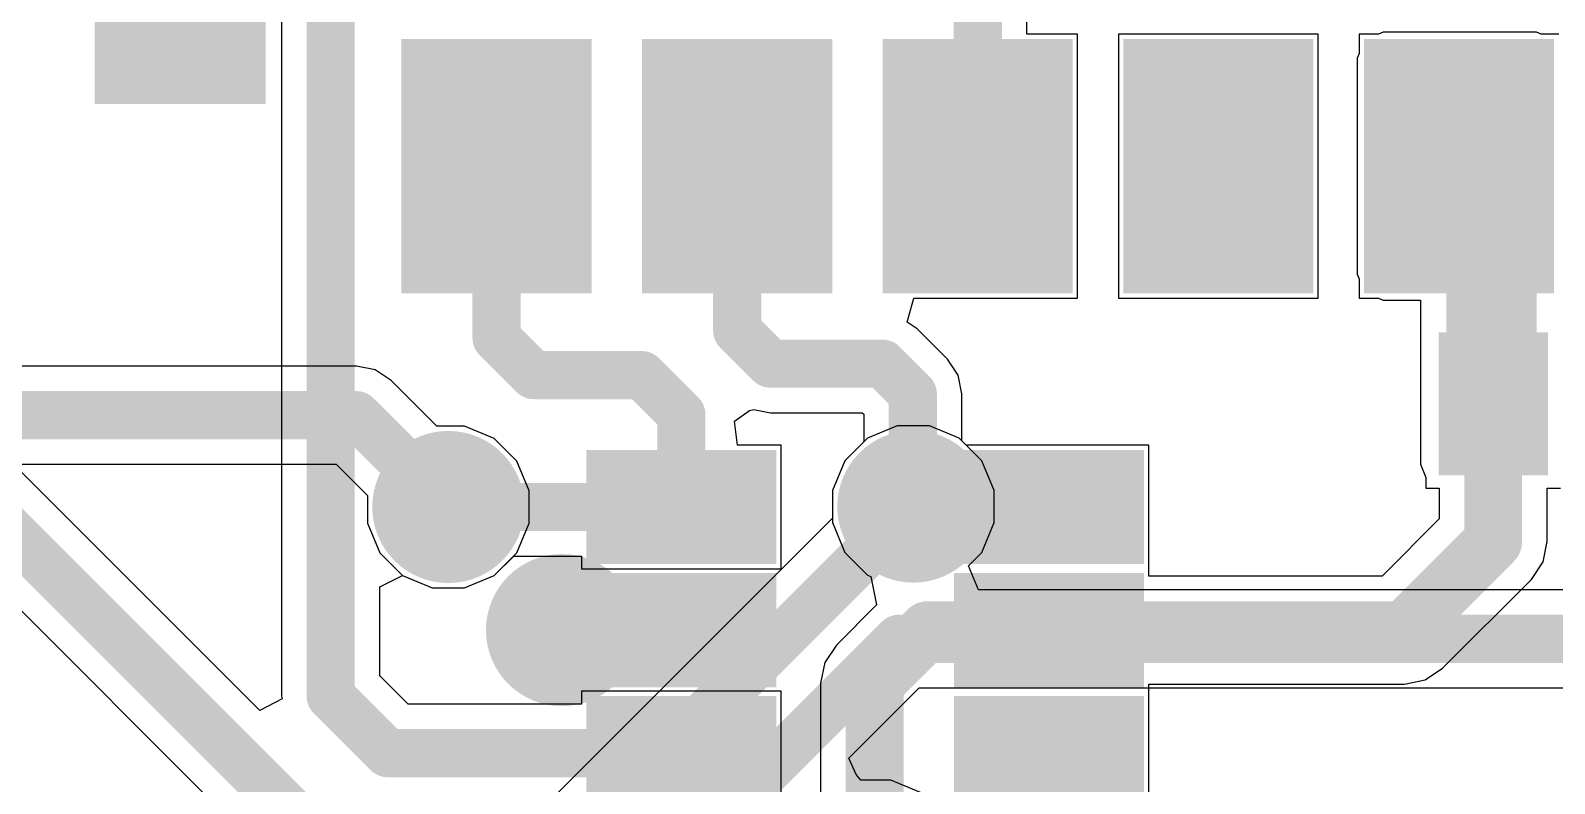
# Model space of a CAD drawing. Header units: millimetres. Extents: x 0 to 1.61, y -0.14 to 2.35.
# Drawn here: x 0.4066 to 0.7232, y 0.7411 to 0.8976 of the extents above; entities that cross this region are included whole.
import ezdxf

# ---------------------------------------------------------------- set-up
doc = ezdxf.new("R2010")
doc.units = ezdxf.units.MM
doc.header["$MEASUREMENT"] = 0
for name, color, linetype in [('BottomLayer', 5, 'Continuous'), ('BottomPaste', 16, 'Continuous'), ('BottomSolder', 6, 'Continuous'), ('TopLayer', 1, 'Continuous'), ('TopSolder', 216, 'Continuous'), ('ViaHoleLayer', 16, 'Continuous')]:
    doc.layers.add(name, color=color, linetype=linetype)

# ---------------------------------------------------------------- blocks, each defined once
blk = doc.blocks.new('SOT_363_B_1')
at = {"layer": 'BottomLayer'}
for points in [[(-0.05393705, 0.0177165), (-0.05393705, 0.0334645), (-0.02244095, 0.0334645), (-0.02244095, 0.0177165)], [(0.02244095, 0.0177165), (0.02244095, 0.0334645), (0.05393705, 0.0334645), (0.05393705, 0.0177165)], [(-0.05393705, -0.007873999999999999), (-0.05393705, 0.007874), (-0.02244095, 0.007873999999999999), (-0.02244095, -0.007874)], [(0.02244095, -0.007874099999999998), (0.02244095, 0.007873900000000001), (0.05393705, 0.007873899999999998), (0.05393705, -0.007874100000000002)], [(-0.05393705, -0.0334646), (-0.05393705, -0.0177166), (-0.02244095, -0.0177166), (-0.02244095, -0.0334646)], [(0.02244095, -0.0334646), (0.02244095, -0.0177166), (0.05393705, -0.0177166), (0.05393705, -0.0334646)]]:
    blk.add_hatch(color=5, dxfattribs=at).paths.add_polyline_path(points)
at = {"layer": 'BottomPaste'}
for points in [[(-0.05393705, 0.0177165), (-0.05393705, 0.0334645), (-0.02244095, 0.0334645), (-0.02244095, 0.0177165)], [(0.02244095, 0.0177165), (0.02244095, 0.0334645), (0.05393705, 0.0334645), (0.05393705, 0.0177165)], [(-0.05393705, -0.007873999999999999), (-0.05393705, 0.007874), (-0.02244095, 0.007873999999999999), (-0.02244095, -0.007874)], [(0.02244095, -0.007874099999999998), (0.02244095, 0.007873900000000001), (0.05393705, 0.007873899999999998), (0.05393705, -0.007874100000000002)], [(-0.05393705, -0.0334646), (-0.05393705, -0.0177166), (-0.02244095, -0.0177166), (-0.02244095, -0.0334646)], [(0.02244095, -0.0334646), (0.02244095, -0.0177166), (0.05393705, -0.0177166), (0.05393705, -0.0334646)]]:
    blk.add_hatch(color=16, dxfattribs=at).paths.add_polyline_path(points)
at = {"layer": 'BottomSolder'}
for points in [[(-0.05793705, 0.0137165), (-0.05793705, 0.0374645), (-0.01844095, 0.0374645), (-0.01844095, 0.0137165)], [(0.01844095, 0.0137165), (0.01844095, 0.0374645), (0.05793705, 0.0374645), (0.05793705, 0.0137165)], [(-0.05793705, -0.011874), (-0.05793705, 0.011874), (-0.01844095, 0.011874), (-0.01844095, -0.011874)], [(0.01844095, -0.0118741), (0.01844095, 0.0118739), (0.05793705, 0.0118739), (0.05793705, -0.0118741)], [(-0.05793705, -0.0374646), (-0.05793705, -0.0137166), (-0.01844095, -0.0137166), (-0.01844095, -0.0374646)], [(0.01844095, -0.0374646), (0.01844095, -0.0137166), (0.05793705, -0.0137166), (0.05793705, -0.0374646)]]:
    blk.add_hatch(color=6, dxfattribs=at).paths.add_polyline_path(points)
blk = doc.blocks.new('XKNANO_113_B_4')
at = {"layer": 'BottomLayer'}
for points in [[(-0.26968505, -0.1657481), (-0.24212595, -0.1657481), (-0.24212595, -0.2484253), (-0.26968505, -0.2484253)], [(-0.20590555, -0.24291345), (-0.17440945, -0.24291345), (-0.17440945, -0.28779535), (-0.20590555, -0.28779535)], [(-0.15590555, -0.24291345), (-0.12440945, -0.24291345), (-0.12440945, -0.28779535), (-0.15590555, -0.28779535)], [(-0.10590555, -0.24291345), (-0.07440945, -0.24291345), (-0.07440945, -0.28779535), (-0.10590555, -0.28779535)], [(-0.05590555, -0.24291345), (-0.02440945, -0.24291345), (-0.02440945, -0.28779535), (-0.05590555, -0.28779535)], [(-0.00590555, -0.24291345), (0.02559055, -0.24291345), (0.02559055, -0.28779535), (-0.00590555, -0.28779535)]]:
    blk.add_hatch(color=5, dxfattribs=at).paths.add_polyline_path(points)
at = {"layer": 'BottomPaste'}
for points in [[(-0.26968505, -0.1657481), (-0.24212595, -0.1657481), (-0.24212595, -0.2484253), (-0.26968505, -0.2484253)], [(-0.20590555, -0.24291345), (-0.17440945, -0.24291345), (-0.17440945, -0.28779535), (-0.20590555, -0.28779535)], [(-0.15590555, -0.24291345), (-0.12440945, -0.24291345), (-0.12440945, -0.28779535), (-0.15590555, -0.28779535)], [(-0.10590555, -0.24291345), (-0.07440945, -0.24291345), (-0.07440945, -0.28779535), (-0.10590555, -0.28779535)], [(-0.05590555, -0.24291345), (-0.02440945, -0.24291345), (-0.02440945, -0.28779535), (-0.05590555, -0.28779535)], [(-0.00590555, -0.24291345), (0.02559055, -0.24291345), (0.02559055, -0.28779535), (-0.00590555, -0.28779535)]]:
    blk.add_hatch(color=16, dxfattribs=at).paths.add_polyline_path(points)
at = {"layer": 'BottomSolder'}
for points in [[(-0.27368505, -0.1617481), (-0.23812595, -0.1617481), (-0.23812595, -0.2524253), (-0.27368505, -0.2524253)], [(-0.20990555, -0.23891345), (-0.17040945, -0.23891345), (-0.17040945, -0.29179535), (-0.20990555, -0.29179535)], [(-0.15990555, -0.23891345), (-0.12040945, -0.23891345), (-0.12040945, -0.29179535), (-0.15990555, -0.29179535)], [(-0.10990555, -0.23891345), (-0.07040945, -0.23891345), (-0.07040945, -0.29179535), (-0.10990555, -0.29179535)], [(-0.05990555, -0.23891345), (-0.02040945, -0.23891345), (-0.02040945, -0.29179535), (-0.05990555, -0.29179535)], [(-0.00990555, -0.23891345), (0.02959055, -0.23891345), (0.02959055, -0.29179535), (-0.00990555, -0.29179535)]]:
    blk.add_hatch(color=6, dxfattribs=at).paths.add_polyline_path(points)
blk = doc.blocks.new('S___23_B_10')
at = {"layer": 'BottomLayer'}
for points in [[(-0.05354335, 0.05748035), (-0.02125985, 0.05748035), (-0.02125985, 0.02125985), (-0.05354335, 0.02125985)], [(0.02125985, 0.05748035), (0.05354335, 0.05748035), (0.05354335, 0.02125985), (0.02125985, 0.02125985)], [(-0.01614175, -0.02125985), (0.01614175, -0.02125985), (0.01614175, -0.05748035), (-0.01614175, -0.05748035)]]:
    blk.add_hatch(color=5, dxfattribs=at).paths.add_polyline_path(points)
at = {"layer": 'BottomPaste'}
for points in [[(-0.05354335, 0.05748035), (-0.02125985, 0.05748035), (-0.02125985, 0.02125985), (-0.05354335, 0.02125985)], [(0.02125985, 0.05748035), (0.05354335, 0.05748035), (0.05354335, 0.02125985), (0.02125985, 0.02125985)], [(-0.01614175, -0.02125985), (0.01614175, -0.02125985), (0.01614175, -0.05748035), (-0.01614175, -0.05748035)]]:
    blk.add_hatch(color=16, dxfattribs=at).paths.add_polyline_path(points)
at = {"layer": 'BottomSolder'}
for points in [[(-0.05754335, 0.06148035), (-0.01725985, 0.06148035), (-0.01725985, 0.01725985), (-0.05754335, 0.01725985)], [(0.01725985, 0.06148035), (0.05754335, 0.06148035), (0.05754335, 0.01725985), (0.01725985, 0.01725985)], [(-0.02014175, -0.01725985), (0.02014175, -0.01725985), (0.02014175, -0.06148035), (-0.02014175, -0.06148035)]]:
    blk.add_hatch(color=6, dxfattribs=at).paths.add_polyline_path(points)
blk = doc.blocks.new('____0402_B_47')
at = {"layer": 'BottomLayer'}
for points in [[(-0.009500000000000001, 0.0125), (-0.009499999999999998, -0.0125), (-0.0275, -0.0125), (-0.0275, 0.0125)], [(0.0275, 0.0125), (0.0275, -0.0125), (0.009500000000000001, -0.0125), (0.009499999999999998, 0.0125)]]:
    blk.add_hatch(color=5, dxfattribs=at).paths.add_polyline_path(points)
at = {"layer": 'BottomPaste'}
for points in [[(-0.009500000000000001, 0.0125), (-0.009499999999999998, -0.0125), (-0.0275, -0.0125), (-0.0275, 0.0125)], [(0.0275, 0.0125), (0.0275, -0.0125), (0.009500000000000001, -0.0125), (0.009499999999999998, 0.0125)]]:
    blk.add_hatch(color=16, dxfattribs=at).paths.add_polyline_path(points)
at = {"layer": 'BottomSolder'}
for points in [[(-0.007137800000000001, 0.0148622), (-0.007137799999999999, -0.0148622), (-0.0298622, -0.0148622), (-0.0298622, 0.0148622)], [(0.0298622, 0.0148622), (0.0298622, -0.0148622), (0.007137800000000001, -0.0148622), (0.007137799999999999, 0.0148622)]]:
    blk.add_hatch(color=6, dxfattribs=at).paths.add_polyline_path(points)

msp = doc.modelspace()

# ---------------------------------------------------------------- hatches: boundary and pattern name
at = {"layer": 'BottomLayer'}
for points in [[(0.5376461, 0.8445475), (0.5691423, 0.8445475), (0.5691423, 0.8918751), (0.5376461, 0.8918751)], [(0.6876461, 0.8469931), (0.7194999, 0.8469931), (0.7194999, 0.8918751), (0.6876461, 0.8918751)], [(0.7007676, 0.8075), (0.7195, 0.8075), (0.7195, 0.891875), (0.7007676, 0.891875)]]:
    msp.add_hatch(color=5, dxfattribs=at).paths.add_polyline_path(points)
h = msp.add_hatch(color=5, dxfattribs=at)
edge = h.paths.add_edge_path()
edge.add_arc((0.493378, 0.7985905), 0.011811, 0, 360)
h = msp.add_hatch(color=5, dxfattribs=at)
edge = h.paths.add_edge_path()
edge.add_arc((0.59, 0.7986776), 0.011811, 0, 360)
h = msp.add_hatch(color=5, dxfattribs=at)
edge = h.paths.add_edge_path()
edge.add_arc((0.517, 0.773), 0.011811, 0, 360)
at = {"layer": 'BottomSolder'}
h = msp.add_hatch(color=6, dxfattribs=at)
edge = h.paths.add_edge_path()
edge.add_arc((0.493378, 0.7985905), 0.015811, 0, 360)
h = msp.add_hatch(color=6, dxfattribs=at)
edge = h.paths.add_edge_path()
edge.add_arc((0.59, 0.7986776), 0.015811, 0, 360)
h = msp.add_hatch(color=6, dxfattribs=at)
edge = h.paths.add_edge_path()
edge.add_arc((0.517, 0.773), 0.015811, 0, 360)
at = {"layer": 'TopLayer'}
h = msp.add_hatch(color=1, dxfattribs=at)
edge = h.paths.add_edge_path()
edge.add_arc((0.493378, 0.7985905), 0.011811, 0, 360)
h = msp.add_hatch(color=1, dxfattribs=at)
edge = h.paths.add_edge_path()
edge.add_arc((0.59, 0.7986776), 0.011811, 0, 360)
h = msp.add_hatch(color=1, dxfattribs=at)
edge = h.paths.add_edge_path()
edge.add_arc((0.517, 0.773), 0.011811, 0, 360)
at = {"layer": 'TopSolder'}
h = msp.add_hatch(color=216, dxfattribs=at)
edge = h.paths.add_edge_path()
edge.add_arc((0.493378, 0.7985905), 0.015811, 0, 360)
h = msp.add_hatch(color=216, dxfattribs=at)
edge = h.paths.add_edge_path()
edge.add_arc((0.59, 0.7986776), 0.015811, 0, 360)
h = msp.add_hatch(color=216, dxfattribs=at)
edge = h.paths.add_edge_path()
edge.add_arc((0.517, 0.773), 0.015811, 0, 360)
at = {"layer": 'ViaHoleLayer'}
h = msp.add_hatch(color=16, dxfattribs=at)
edge = h.paths.add_edge_path()
edge.add_arc((0.493378, 0.7985905), 0.0059055, 0, 360)
h = msp.add_hatch(color=16, dxfattribs=at)
edge = h.paths.add_edge_path()
edge.add_arc((0.59, 0.7986776), 0.0059055, 0, 360)
h = msp.add_hatch(color=16, dxfattribs=at)
edge = h.paths.add_edge_path()
edge.add_arc((0.517, 0.773), 0.0059055, 0, 360)

# ---------------------------------------------------------------- linework, layer by layer
at = {"layer": 'BottomLayer'}
for p, q in [((0.4587191, 0.9029971), (0.4587191, 0.7592947)), ((0.6135901, 0.896875), (0.6135901, 0.9045999)), ((0.6241422, 0.896875), (0.6135901, 0.896875)), ((0.6241422, 0.8419932), (0.6241422, 0.896875)), ((0.6741422, 0.896875), (0.6326462, 0.896875)), ((0.6326462, 0.896875), (0.6326462, 0.8419932)), ((0.6741422, 0.8419932), (0.6741422, 0.896875)), ((0.6866512, 0.896875), (0.6826462, 0.896875)), ((0.6826462, 0.896875), (0.6826462, 0.89287)), ((0.6876461, 0.8972871), (0.6866512, 0.896875)), ((0.7195, 0.8972871), (0.6876461, 0.8972871)), ((0.7204949, 0.896875), (0.7195, 0.8972871)), ((0.7241422, 0.896875), (0.7204949, 0.896875)), ((0.6826462, 0.89287), (0.6822341, 0.8918751)), ((0.6822341, 0.8918751), (0.6822341, 0.8469931)), ((0.6822341, 0.8469931), (0.6826462, 0.8459982)), ((0.6826462, 0.8459982), (0.6826462, 0.8419932)), ((0.588729, 0.8369932), (0.5901181, 0.8419932)), ((0.5901181, 0.8419932), (0.6241422, 0.8419932)), ((0.6326462, 0.8419932), (0.6741422, 0.8419932)), ((0.6826462, 0.8419932), (0.6866512, 0.8419932)), ((0.6866512, 0.8419932), (0.6876461, 0.8415811)), ((0.6876461, 0.8415811), (0.6953556, 0.8415811)), ((0.6953556, 0.8415811), (0.6953556, 0.8075)), ((0.5908297, 0.8355895), (0.588729, 0.8369932)), ((0.5971026, 0.8293166), (0.5908297, 0.8355895)), ((0.5993128, 0.8260088), (0.5971026, 0.8293166)), ((0.6000889, 0.822107), (0.5993128, 0.8260088)), ((0.6000889, 0.8123629), (0.6000889, 0.822107)), ((0.4542246, 0.7562608), (0.3922758, 0.8182096)), ((0.5528465, 0.8164645), (0.5559502, 0.8186528)), ((0.5559502, 0.8186528), (0.5568915, 0.8188596)), ((0.5568915, 0.8188596), (0.5602878, 0.818184)), ((0.5602878, 0.818184), (0.5793968, 0.818184)), ((0.5793968, 0.818184), (0.5796971, 0.8178837)), ((0.5796971, 0.8178837), (0.5796971, 0.8121489)), ((0.5534591, 0.8114645), (0.5528465, 0.8164645)), ((0.562559, 0.8114645), (0.5534591, 0.8114645)), ((0.562559, 0.7857165), (0.562559, 0.8114645)), ((0.5796971, 0.8121489), (0.5757484, 0.8082002)), ((0.6009873, 0.8114645), (0.6000889, 0.8123629)), ((0.638937, 0.8114645), (0.6009873, 0.8114645)), ((0.638937, 0.7842154), (0.638937, 0.8114645)), ((0.5757484, 0.8082002), (0.573189, 0.8020215)), ((0.6953556, 0.8075), (0.6965, 0.8047371)), ((0.6965, 0.8047371), (0.6965, 0.8025)), ((0.573189, 0.8020215), (0.573189, 0.7953337)), ((0.6965, 0.8025), (0.6992845, 0.8025)), ((0.6992845, 0.8025), (0.6992845, 0.7960945)), ((0.7217155, 0.7914489), (0.7217155, 0.8025)), ((0.7217155, 0.8025), (0.7245, 0.8025)), ((0.3808429, 0.8008041), (0.4531106, 0.7285364)), ((0.573189, 0.7953337), (0.5757484, 0.789155)), ((0.6992845, 0.7960945), (0.6874053, 0.7842154)), ((0.5757484, 0.789155), (0.5804774, 0.784426)), ((0.7208618, 0.7871569), (0.7217155, 0.7914489)), ((0.5029006, 0.7843389), (0.5069563, 0.7883946)), ((0.5069563, 0.7883946), (0.521063, 0.7883946)), ((0.521063, 0.7883946), (0.521063, 0.7857165)), ((0.521063, 0.7857165), (0.562559, 0.7857165)), ((0.7184306, 0.7835183), (0.7208618, 0.7871569)), ((0.4791109, 0.7820123), (0.4838555, 0.7843389)), ((0.4838555, 0.7843389), (0.4900341, 0.7817795)), ((0.4967219, 0.7817795), (0.5029006, 0.7843389)), ((0.5804774, 0.784426), (0.5811961, 0.7841283)), ((0.5811961, 0.7841283), (0.5823692, 0.7782303)), ((0.6874053, 0.7842154), (0.638937, 0.7842154)), ((0.6999816, 0.7650693), (0.7184303, 0.7835181)), ((0.7184303, 0.7835181), (0.7184306, 0.7835183)), ((0.4791109, 0.763518), (0.4791109, 0.7820123)), ((0.4900341, 0.7817795), (0.4967219, 0.7817795)), ((0.5823692, 0.7782303), (0.57403, 0.7698912)), ((0.57403, 0.7698912), (0.5715988, 0.7662526)), ((0.4850236, 0.7576053), (0.4791109, 0.763518)), ((0.5715988, 0.7662526), (0.570745, 0.7619606)), ((0.696343, 0.7626381), (0.6999816, 0.7650693)), ((0.562559, 0.7602834), (0.521063, 0.7602834)), ((0.521063, 0.7602834), (0.521063, 0.7576053)), ((0.562559, 0.7345354), (0.562559, 0.7602834)), ((0.570745, 0.7619606), (0.5707451, 0.7619601)), ((0.5707451, 0.7619601), (0.5707451, 0.7375193)), ((0.638937, 0.7345354), (0.638937, 0.7617844)), ((0.638937, 0.7617844), (0.6920505, 0.7617844)), ((0.6920505, 0.7617844), (0.692051, 0.7617843)), ((0.692051, 0.7617843), (0.696343, 0.7626381)), ((0.4588326, 0.7587239), (0.4542246, 0.7562608)), ((0.4587191, 0.7592947), (0.4588326, 0.7587239)), ((0.521063, 0.7576053), (0.4850236, 0.7576053))]:
    msp.add_line(p, q, dxfattribs=at)
for points, const_width in [([(0.6033942, 0.8694341), (0.6033942, 0.9045999)], 0.01), ([(0.468915, 0.7592947), (0.468915, 0.9029971)], 0.01), ([(0.5033942, 0.833729), (0.5033942, 0.8694341)], 0.01), ([(0.5533942, 0.8352735), (0.5533942, 0.8682113)], 0.01), ([(0.5533942, 0.8352735), (0.5602878, 0.8283799)], 0.01), ([(0.5033942, 0.833729), (0.5111232, 0.826)], 0.01), ([(0.5602878, 0.8283799), (0.5836201, 0.8283799)], 0.01), ([(0.5836201, 0.8283799), (0.589893, 0.822107)], 0.01), ([(0.5111232, 0.826), (0.5335976, 0.826)], 0.01), ([(0.5335976, 0.826), (0.541811, 0.8177866)], 0.01), ([(0.589893, 0.7987663), (0.589893, 0.822107)], 0.01), ([(0.7105, 0.7914489), (0.7105, 0.82)], 0.012), ([(0.541811, 0.7985905), (0.541811, 0.8177866)], 0.01), ([(0.3850662, 0.811), (0.4633065, 0.7327597)], 0.01), ([(0.493378, 0.7985905), (0.541811, 0.7985905)], 0.01), ([(0.589893, 0.7987663), (0.5899817, 0.7986776)], 0.01), ([(0.59, 0.7986776), (0.5900435, 0.7986341)], 0.01), ([(0.5900435, 0.7986341), (0.6181454, 0.7986341)], 0.01), ([(0.6181454, 0.7986341), (0.618189, 0.7985905)], 0.01), ([(0.692051, 0.7729999), (0.7105, 0.7914489)], 0.012), ([(0.517, 0.773), (0.541811, 0.773)], 0.01), ([(0.5819606, 0.7619606), (0.5929999, 0.7729999)], 0.012), ([(0.5929999, 0.7729999), (0.692051, 0.7729999)], 0.012), ([(0.5819606, 0.7250394), (0.5819606, 0.7619606)], 0.012), ([(0.468915, 0.7592947), (0.4808003, 0.7474094)], 0.01), ([(0.4808003, 0.7474094), (0.541811, 0.7474094)], 0.01), ([(0.541811, 0.7112708), (0.541811, 0.7474094)], 0.01)]:
    msp.add_lwpolyline(points, dxfattribs=dict(at, const_width=const_width))
for points, const_width in [([(0.5008942, 0.8694341, 1), (0.5058942, 0.8694341, 1)], 0.005), ([(0.6008942, 0.8694341, 1), (0.6058942, 0.8694341, 1)], 0.005), ([(0.5508942, 0.8682113, 1), (0.5558942, 0.8682113, 1)], 0.005), ([(0.5508942, 0.8352735, 1), (0.5558942, 0.8352735, 1)], 0.005), ([(0.5508942, 0.8352735, 1), (0.5558942, 0.8352735, 1)], 0.005), ([(0.5008942, 0.833729, 1), (0.5058942, 0.833729, 1)], 0.005), ([(0.5008942, 0.833729, 1), (0.5058942, 0.833729, 1)], 0.005), ([(0.5577878, 0.8283799, 1), (0.5627878, 0.8283799, 1)], 0.005), ([(0.5577878, 0.8283799, 1), (0.5627878, 0.8283799, 1)], 0.005), ([(0.5811201, 0.8283799, 1), (0.5861201, 0.8283799, 1)], 0.005), ([(0.5811201, 0.8283799, 1), (0.5861201, 0.8283799, 1)], 0.005), ([(0.5086232, 0.826, 1), (0.5136232, 0.826, 1)], 0.005), ([(0.5086232, 0.826, 1), (0.5136232, 0.826, 1)], 0.005), ([(0.5310976, 0.826, 1), (0.5360976, 0.826, 1)], 0.005), ([(0.5310976, 0.826, 1), (0.5360976, 0.826, 1)], 0.005), ([(0.587393, 0.822107, 1), (0.592393, 0.822107, 1)], 0.005), ([(0.587393, 0.822107, 1), (0.592393, 0.822107, 1)], 0.005), ([(0.7075, 0.82, 1), (0.7135, 0.82, 1)], 0.006), ([(0.539311, 0.8177866, 1), (0.544311, 0.8177866, 1)], 0.005), ([(0.539311, 0.8177866, 1), (0.544311, 0.8177866, 1)], 0.005), ([(0.490878, 0.7985905, 1), (0.495878, 0.7985905, 1)], 0.005), ([(0.539311, 0.7985905, 1), (0.544311, 0.7985905, 1)], 0.005), ([(0.539311, 0.7985905, 1), (0.544311, 0.7985905, 1)], 0.005), ([(0.587393, 0.7987663, 1), (0.592393, 0.7987663, 1)], 0.005), ([(0.587393, 0.7987663, 1), (0.592393, 0.7987663, 1)], 0.005), ([(0.5874817, 0.7986776, 1), (0.5924817, 0.7986776, 1)], 0.005), ([(0.5875, 0.7986776, 1), (0.5925, 0.7986776, 1)], 0.005), ([(0.5875435, 0.7986341, 1), (0.5925435, 0.7986341, 1)], 0.005), ([(0.5875435, 0.7986341, 1), (0.5925435, 0.7986341, 1)], 0.005), ([(0.6156454, 0.7986341, 1), (0.6206454, 0.7986341, 1)], 0.005), ([(0.6156454, 0.7986341, 1), (0.6206454, 0.7986341, 1)], 0.005), ([(0.615689, 0.7985905, 1), (0.620689, 0.7985905, 1)], 0.005), ([(0.7075, 0.7914489, 1), (0.7135, 0.7914489, 1)], 0.006), ([(0.7075, 0.7914489, 1), (0.7135, 0.7914489, 1)], 0.006), ([(0.5145, 0.773, 1), (0.5195, 0.773, 1)], 0.005), ([(0.539311, 0.773, 1), (0.544311, 0.773, 1)], 0.005), ([(0.5899999, 0.7729999, 1), (0.5959999, 0.7729999, 1)], 0.006), ([(0.5899999, 0.7729999, 1), (0.5959999, 0.7729999, 1)], 0.006), ([(0.689051, 0.7729999, 1), (0.695051, 0.7729999, 1)], 0.006), ([(0.689051, 0.7729999, 1), (0.695051, 0.7729999, 1)], 0.006), ([(0.5789606, 0.7619606, 1), (0.5849606, 0.7619606, 1)], 0.006), ([(0.5789606, 0.7619606, 1), (0.5849606, 0.7619606, 1)], 0.006), ([(0.466415, 0.7592947, 1), (0.471415, 0.7592947, 1)], 0.005), ([(0.466415, 0.7592947, 1), (0.471415, 0.7592947, 1)], 0.005), ([(0.4783003, 0.7474094, 1), (0.4833003, 0.7474094, 1)], 0.005), ([(0.4783003, 0.7474094, 1), (0.4833003, 0.7474094, 1)], 0.005), ([(0.539311, 0.7474094, 1), (0.544311, 0.7474094, 1)], 0.005), ([(0.539311, 0.7474094, 1), (0.544311, 0.7474094, 1)], 0.005)]:
    msp.add_lwpolyline(points, format="xyb", close=True, dxfattribs=dict(at, const_width=const_width))
at = {"layer": 'TopLayer'}
for p, q in [((0.4742944, 0.82787), (0.379253, 0.82787)), ((0.4781962, 0.8270939), (0.4742944, 0.82787)), ((0.481504, 0.8248837), (0.4781962, 0.8270939)), ((0.4909862, 0.8154015), (0.481504, 0.8248837)), ((0.4967219, 0.8154015), (0.4909862, 0.8154015)), ((0.5029006, 0.8128421), (0.4967219, 0.8154015)), ((0.5866561, 0.8154886), (0.5804774, 0.8129292)), ((0.5933439, 0.8154886), (0.5866561, 0.8154886)), ((0.5995226, 0.8129292), (0.5933439, 0.8154886)), ((0.5076296, 0.8081131), (0.5029006, 0.8128421)), ((0.5804774, 0.8129292), (0.5757484, 0.8082002)), ((0.6042516, 0.8082002), (0.5995226, 0.8129292)), ((0.510189, 0.8019344), (0.5076296, 0.8081131)), ((0.5757484, 0.8082002), (0.573189, 0.8020215)), ((0.606811, 0.8020215), (0.6042516, 0.8082002)), ((0.3834763, 0.8074782), (0.4700711, 0.8074782)), ((0.4700711, 0.8074782), (0.476567, 0.8009823)), ((0.510189, 0.7952466), (0.510189, 0.8019344)), ((0.573189, 0.8020215), (0.573189, 0.7962858)), ((0.606811, 0.7953337), (0.606811, 0.8020215)), ((0.476567, 0.8009823), (0.476567, 0.7952466)), ((0.476567, 0.7952466), (0.4791264, 0.7890679)), ((0.5076296, 0.7890679), (0.510189, 0.7952466)), ((0.573189, 0.7962858), (0.5100991, 0.7331959)), ((0.6042516, 0.789155), (0.606811, 0.7953337)), ((0.4791264, 0.7890679), (0.4838554, 0.7843389)), ((0.5029006, 0.7843389), (0.5076296, 0.7890679)), ((0.6014834, 0.7863868), (0.6042516, 0.789155)), ((0.6035545, 0.7813868), (0.6014834, 0.7863868)), ((0.4838554, 0.7843389), (0.4900341, 0.7817795)), ((0.4967219, 0.7817795), (0.5029006, 0.7843389)), ((0.4900341, 0.7817795), (0.4967219, 0.7817795)), ((0.9888091, 0.7813868), (0.6035545, 0.7813868)), ((0.5765884, 0.7463665), (0.5912169, 0.760995)), ((0.5912169, 0.760995), (0.9845858, 0.760995)), ((0.5781236, 0.7429844), (0.5765884, 0.7463665)), ((0.579104, 0.741811), (0.5781236, 0.7429844)), ((0.5853439, 0.741811), (0.579104, 0.741811)), ((0.5915226, 0.7392516), (0.5853439, 0.741811))]:
    msp.add_line(p, q, dxfattribs=at)
at = {"layer": 'TopLayer', "const_width": 0.01}
for points in [[(0.379253, 0.8176741), (0.4742944, 0.8176741)], [(0.4742944, 0.8176741), (0.493378, 0.7985905)], [(0.5143224, 0.723), (0.59, 0.7986776)], [(0.5093406, 0.6935379), (0.5869936, 0.7711909)], [(0.5869936, 0.7711909), (0.9888091, 0.7711909)]]:
    msp.add_lwpolyline(points, dxfattribs=at)
at = {"layer": 'TopLayer', "const_width": 0.005}
for points in [[(0.4717944, 0.8176741, 1), (0.4767944, 0.8176741, 1)], [(0.4717944, 0.8176741, 1), (0.4767944, 0.8176741, 1)], [(0.490878, 0.7985905, 1), (0.495878, 0.7985905, 1)], [(0.5875, 0.7986776, 1), (0.5925, 0.7986776, 1)], [(0.5844936, 0.7711909, 1), (0.5894936, 0.7711909, 1)], [(0.5844936, 0.7711909, 1), (0.5894936, 0.7711909, 1)]]:
    msp.add_lwpolyline(points, format="xyb", close=True, dxfattribs=at)

# ---------------------------------------------------------------- block references
for name, p in [('XKNANO_113_B_4', (0.6935517, 1.1347885)), ('SOT_363_B_1', (0.58, 0.773))]:
    msp.add_blockref(name, p)
for name, p, rotation in [('S___23_B_10', (0.346, 0.9304), 90), ('____0402_B_47', (0.729, 0.82), 180)]:
    msp.add_blockref(name, p, dxfattribs=dict(rotation=rotation))

doc.saveas('drawing.dxf')
